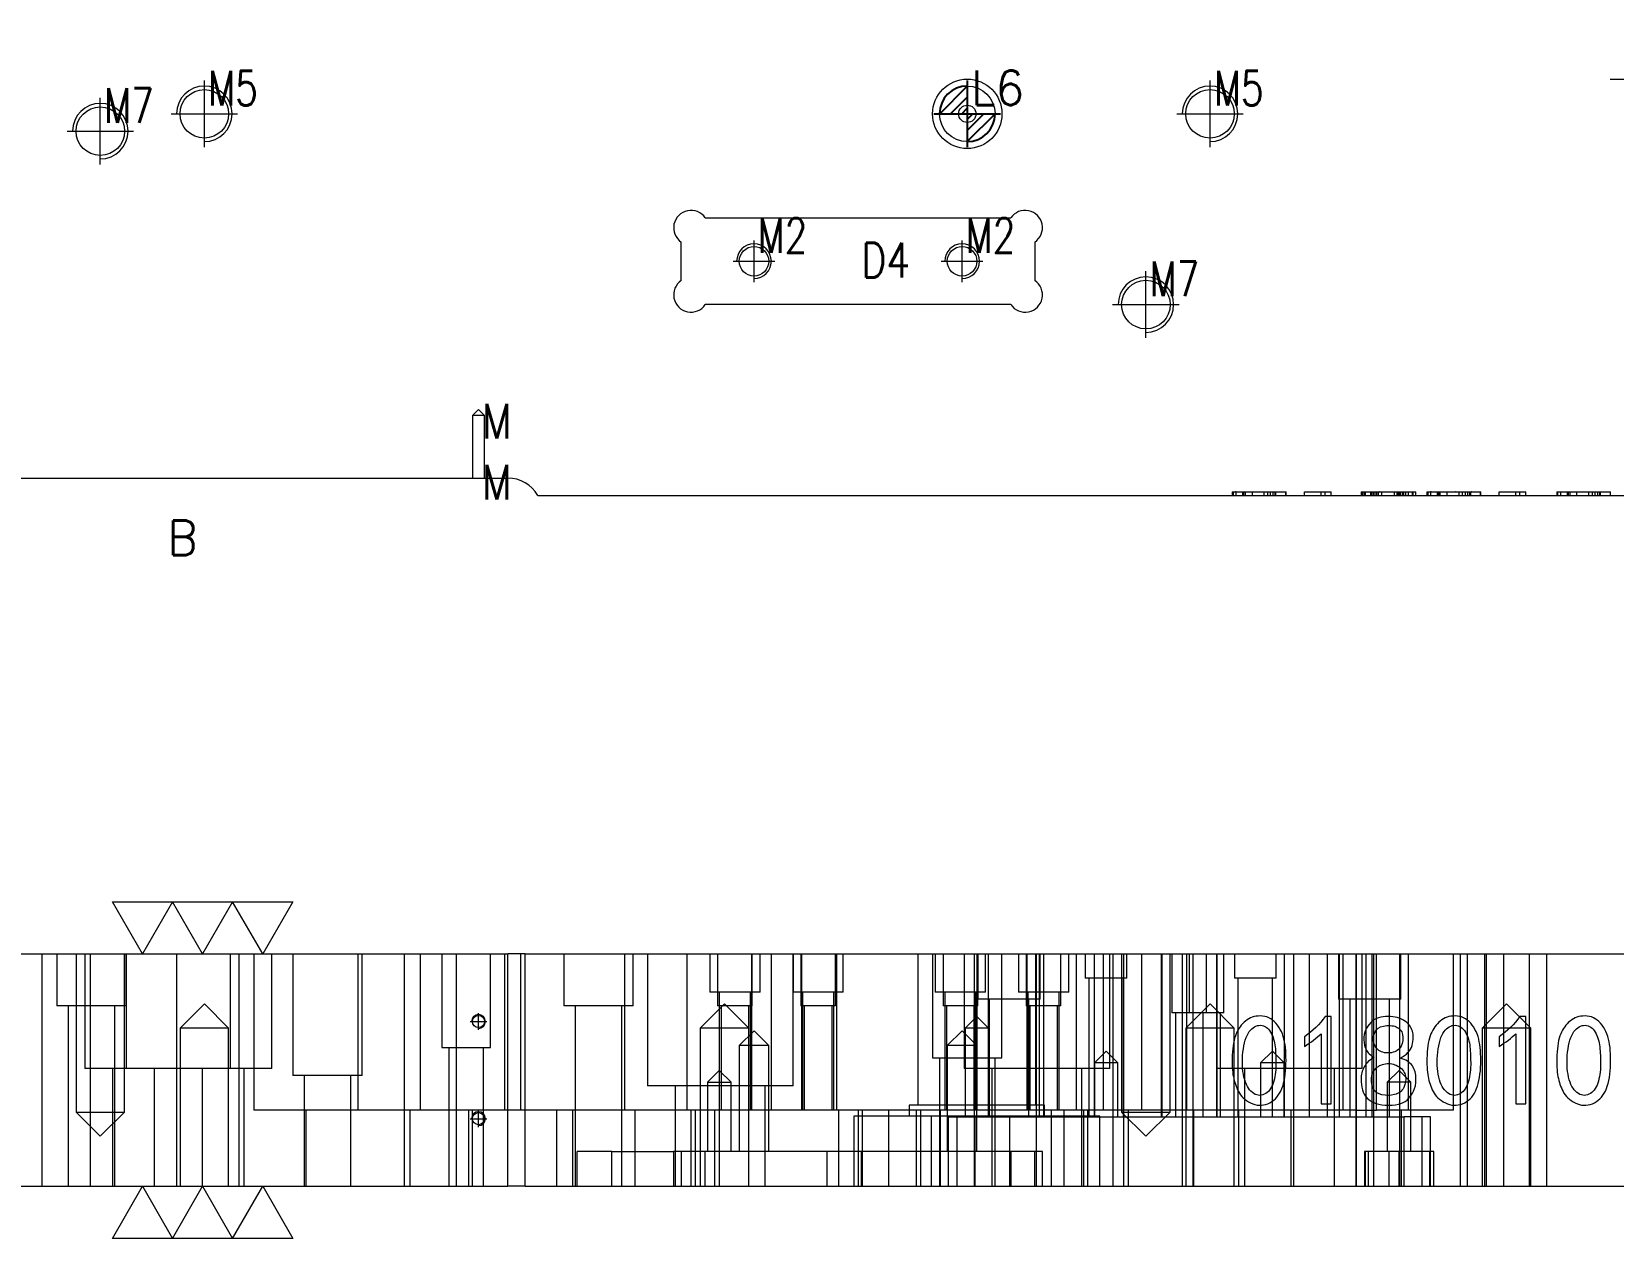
# Model space of a CAD drawing. Header units: millimetres. Extents: x 10529 to 13062, y 71179 to 72595.
# Drawn here: x 11251.4 to 11707.5, y 71191.8 to 71539.7 of the extents above; entities that cross this region are included whole.
import ezdxf

# ---------------------------------------------------------------- set-up
doc = ezdxf.new("R2010")
doc.units = ezdxf.units.MM
doc.linetypes.add('CENTER', pattern=[0])
doc.linetypes.add('DASHED', pattern=[0])
for name, color, linetype in [('dim', 4, 'Continuous'), ('UP', 7, 'Continuous'), ('UP_O', 40, 'Continuous')]:
    doc.layers.add(name, color=color, linetype=linetype)
doc.styles.add('_PUG_ERP', font='txt')
doc.styles.add('chinesef_fs', font='txt.shx', dxfattribs={"bigfont": 'gbcbig.shx'})
doc.dimstyles.new('_PUG_ERP', dxfattribs={"dimtxt": 8, "dimasz": 1.5, "dimexe": 0.5, "dimexo": 0.5, "dimgap": 0.5, "dimtad": 1, "dimtxsty": '_PUG_ERP', "dimblk": 'CLOSEDBLANK', "dimcen": 0, "dimclrd": 4, "dimclre": 4, "dimclrt": 3, "dimazin": 3, "dimtfac": 1, "dimtmove": 0, "dimatfit": 3, "dimldrblk": 'CLOSEDBLANK', "dimlwd": 9, "dimlwe": 9})

# ---------------------------------------------------------------- blocks, each defined once
blk = doc.blocks.new('*D735')
at = {"layer": 'Defpoints', "color": 0}
for p in [(12001.2, 72456), (12016.2, 72456), (10601.2, 71406)]:
    blk.add_point(p, dxfattribs=at)
at = {"layer": 'dim', "color": 4, "lineweight": 9}
for p, q in [((12001.7, 72456), (12010.2, 72456)), ((12010.2, 72456), (12013.2, 72456)), ((12013.2, 72456), (12043.75, 72456))]:
    blk.add_line(p, q, dxfattribs=at)
at = {"layer": 'dim', "color": 3, "lineweight": 13, "insert": (12030.22, 72460.5), "char_height": 8, "attachment_point": 5, "style": '_PUG_ERP'}
blk.add_mtext('1050', dxfattribs=at)
blk = doc.blocks.new('_ClosedBlank')
blk = doc.blocks.new('*D738')
at = {"layer": 'Defpoints', "color": 0}
for p in [(12001.2, 72471), (12001.2, 72456), (10601.2, 71406)]:
    blk.add_point(p, dxfattribs=at)
at = {"layer": 'dim', "color": 4, "lineweight": 9}
blk.add_line((12001.2, 72456.5), (12001.2, 72498.55), dxfattribs=at)
at = {"layer": 'dim', "color": 3, "lineweight": 13, "insert": (11996.7, 72485.02), "char_height": 8, "attachment_point": 5, "rotation": 90, "style": '_PUG_ERP'}
blk.add_mtext('1400', dxfattribs=at)
blk = doc.blocks.new('*D739')
at = {"layer": 'Defpoints', "color": 0}
for p in [(12001.2, 71273.8), (12041.43, 71273.8), (10601.2, 71206.8)]:
    blk.add_point(p, dxfattribs=at)
at = {"layer": 'dim', "color": 4, "lineweight": 9}
for p, q in [((12001.7, 71273.8), (12035.43, 71273.8)), ((12035.43, 71273.8), (12038.43, 71273.8)), ((12038.43, 71273.8), (12054.5, 71273.8))]:
    blk.add_line(p, q, dxfattribs=at)
at = {"layer": 'dim', "color": 3, "lineweight": 13, "insert": (12048.21, 71278.3), "char_height": 8, "attachment_point": 5, "style": '_PUG_ERP'}
blk.add_mtext('67', dxfattribs=at)
blk = doc.blocks.new('*D742')
at = {"layer": 'Defpoints', "color": 0}
for p in [(12001.2, 71278.8), (12001.2, 71273.8), (10601.2, 71206.8)]:
    blk.add_point(p, dxfattribs=at)
at = {"layer": 'dim', "color": 4, "lineweight": 9}
blk.add_line((12001.2, 71274.3), (12001.2, 71306.34), dxfattribs=at)
at = {"layer": 'dim', "color": 3, "lineweight": 13, "insert": (11996.7, 71292.82), "char_height": 8, "attachment_point": 5, "rotation": 90, "style": '_PUG_ERP'}
blk.add_mtext('1400', dxfattribs=at)
blk = doc.blocks.new('pg_hx_L0')
at = {"color": 230}
for p, q in [((0, 0.6), (0, -0.6)), ((-0.5, -0.003), (0, 0.497)), ((-0.3, 0), (0, 0.3)), ((-0.6, 0), (0.6, 0)), ((-0.1, 0), (0, 0.1)), ((0.5, 0.003), (0, -0.497)), ((0.1, 0), (0, -0.1)), ((0.3, 0), (0, -0.3))]:
    blk.add_line(p, q, dxfattribs=at)
for start, end in [(90, 180), (270, 0)]:
    blk.add_arc((0, 0), 0.5, start, end, dxfattribs=at)
blk = doc.blocks.new('pg_hx_LLL0')
blk.add_blockref('pg_hx_L0', (0, 0))
blk = doc.blocks.new('*D744')
at = {"layer": 'Defpoints', "color": 0}
for p in [(11825.7, 72495.1), (11821.2, 72396), (10601.2, 71406)]:
    blk.add_point(p, dxfattribs=at)
at = {"layer": 'dim', "color": 4, "lineweight": 9}
for p, q in [((11825.7, 72492.1), (11825.7, 72522.64)), ((11821.2, 72489.1), (11825.7, 72492.1)), ((11821.2, 72396.5), (11821.2, 72489.1))]:
    blk.add_line(p, q, dxfattribs=at)
at = {"layer": 'dim', "color": 3, "lineweight": 13, "insert": (11821.2, 72509.12), "char_height": 8, "attachment_point": 5, "rotation": 90, "style": '_PUG_ERP'}
blk.add_mtext('1220', dxfattribs=at)

msp = doc.modelspace()

# ---------------------------------------------------------------- linework, layer by layer
at = {"layer": 'dim', "lineweight": 13}
for points in [[(11326.679, 71288.797), (11318.019, 71273.797), (11309.359, 71288.797), (11300.698, 71273.797), (11292.038, 71288.797), (11283.378, 71273.797), (11274.718, 71288.797), (11326.679, 71288.797)], [(11274.718, 71191.797), (11283.378, 71206.797), (11292.038, 71191.797), (11300.698, 71206.797), (11309.359, 71191.797), (11318.019, 71206.797), (11326.679, 71191.797), (11274.718, 71191.797)]]:
    msp.add_lwpolyline(points, close=True, dxfattribs=at)
at = {"layer": 'UP', "color": 2, "linetype": 'DASHED', "lineweight": 13, "ltscale": 1.505038}
for p, q in [((11445.65, 71486), (11533.747, 71486)), ((11533.747, 71461), (11445.65, 71461)), ((11506.948, 71273.797), (11506.948, 71230.197)), ((11540.948, 71230.197), (11540.948, 71273.797)), ((11483.448, 71228.797), (11464.746, 71228.797)), ((11559.448, 71226.997), (11488.448, 71226.997)), ((11513.353, 71228.797), (11506.456, 71228.797)), ((11549.043, 71228.797), (11513.353, 71228.797)), ((11515.642, 71226.797), (11523.383, 71226.797)), ((11523.383, 71226.797), (11647.072, 71226.797)), ((11555.941, 71228.797), (11549.043, 71228.797)), ((11654.813, 71226.797), (11647.072, 71226.797)), ((11418.698, 71216.797), (11408.698, 71216.797)), ((11408.698, 71206.797), (11408.698, 71216.797)), ((11418.698, 71216.797), (11436.527, 71216.797)), ((11445.65, 71216.797), (11436.527, 71216.797)), ((11533.747, 71216.797), (11445.65, 71216.797)), ((11445.65, 71206.797), (11445.65, 71216.797)), ((11490.698, 71206.797), (11490.698, 71216.797)), ((11542.87, 71216.797), (11533.747, 71216.797)), ((11533.747, 71216.797), (11533.747, 71206.797)), ((11635.698, 71216.797), (11635.698, 71206.797)), ((11645.698, 71216.797), (11635.698, 71216.797)), ((11636.069, 71206.797), (11636.069, 71216.797)), ((11642.762, 71216.797), (11642.762, 71206.797)), ((11655.698, 71216.797), (11645.698, 71216.797)), ((11655.698, 71206.797), (11655.698, 71216.797))]:
    msp.add_line(p, q, dxfattribs=at)
at = {"layer": 'UP', "color": 31, "linetype": 'DASHED', "lineweight": 13, "ltscale": 1.505038}
for p, q in [((11438.698, 71467.952), (11438.698, 71479.048)), ((11540.698, 71479.048), (11540.698, 71467.952)), ((11597.586, 71407), (11597.586, 71406)), ((11597.917, 71406), (11597.917, 71407)), ((11600.528, 71407), (11600.528, 71406)), ((11601.426, 71406), (11601.426, 71407)), ((11603.401, 71406), (11603.401, 71407)), ((11606.835, 71406), (11606.835, 71407)), ((11607.856, 71406), (11607.856, 71407)), ((11608.665, 71406), (11608.665, 71407)), ((11609.392, 71406), (11609.392, 71407)), ((11609.981, 71406), (11609.981, 71407)), ((11610.201, 71406), (11610.201, 71407)), ((11613.052, 71406), (11613.052, 71407)), ((11613.111, 71406), (11613.111, 71407)), ((11618.392, 71406), (11618.392, 71407)), ((11623.218, 71406), (11623.218, 71407)), ((11624.384, 71406), (11624.384, 71407)), ((11626.138, 71406), (11626.138, 71407)), ((11634.769, 71407), (11634.769, 71406)), ((11635.139, 71406), (11635.139, 71407)), ((11635.569, 71407), (11635.569, 71406)), ((11635.646, 71406), (11635.646, 71407)), ((11636.016, 71406), (11636.016, 71407)), ((11637.552, 71406), (11637.552, 71407)), ((11637.764, 71407), (11637.764, 71406)), ((11638.279, 71407), (11638.279, 71406)), ((11638.354, 71406), (11638.354, 71407)), ((11638.573, 71406), (11638.573, 71407)), ((11639.087, 71406), (11639.087, 71407)), ((11639.156, 71406), (11639.156, 71407)), ((11639.307, 71406), (11639.307, 71407)), ((11639.814, 71406), (11639.814, 71407)), ((11640.767, 71406), (11640.767, 71407)), ((11644.421, 71406), (11644.421, 71407)), ((11645.154, 71406), (11645.154, 71407)), ((11645.517, 71406), (11645.517, 71407)), ((11645.737, 71406), (11645.737, 71407)), ((11646.032, 71406), (11646.032, 71407)), ((11646.251, 71406), (11646.251, 71407)), ((11646.838, 71406), (11646.838, 71407)), ((11647.053, 71406), (11647.053, 71407)), ((11647.617, 71406), (11647.617, 71407)), ((11648.444, 71406), (11648.444, 71407)), ((11649.541, 71406), (11649.541, 71407)), ((11649.816, 71406), (11649.816, 71407)), ((11650.563, 71406), (11650.563, 71407)), ((11653.749, 71407), (11653.749, 71406)), ((11654.079, 71406), (11654.079, 71407)), ((11656.691, 71407), (11656.691, 71406)), ((11657.589, 71406), (11657.589, 71407)), ((11659.563, 71406), (11659.563, 71407)), ((11662.998, 71406), (11662.998, 71407)), ((11664.019, 71406), (11664.019, 71407)), ((11664.828, 71406), (11664.828, 71407)), ((11665.554, 71406), (11665.554, 71407)), ((11666.144, 71406), (11666.144, 71407)), ((11666.363, 71406), (11666.363, 71407)), ((11669.215, 71406), (11669.215, 71407)), ((11669.273, 71406), (11669.273, 71407)), ((11674.555, 71406), (11674.555, 71407)), ((11679.381, 71406), (11679.381, 71407)), ((11680.546, 71406), (11680.546, 71407)), ((11682.301, 71406), (11682.301, 71407)), ((11691.19, 71407), (11691.19, 71406)), ((11691.521, 71406), (11691.521, 71407)), ((11694.133, 71407), (11694.133, 71406)), ((11695.031, 71406), (11695.031, 71407)), ((11697.005, 71406), (11697.005, 71407)), ((11700.439, 71406), (11700.439, 71407)), ((11701.461, 71406), (11701.461, 71407)), ((11702.27, 71406), (11702.27, 71407)), ((11702.996, 71406), (11702.996, 71407)), ((11703.586, 71406), (11703.586, 71407)), ((11703.805, 71406), (11703.805, 71407)), ((11706.657, 71406), (11706.657, 71407)), ((11706.715, 71406), (11706.715, 71407)), ((11254.35, 71273.797), (11254.35, 71206.797)), ((11258.656, 71273.797), (11258.656, 71258.797)), ((11266.698, 71273.797), (11266.698, 71240.797)), ((11268.35, 71206.797), (11268.35, 71273.797)), ((11278.656, 71258.797), (11278.656, 71273.797)), ((11278.698, 71273.797), (11278.698, 71240.797)), ((11293.198, 71273.797), (11293.198, 71206.797)), ((11308.698, 71240.797), (11308.698, 71273.797)), ((11311.198, 71206.797), (11311.198, 71273.797)), ((11315.448, 71273.797), (11315.448, 71228.797)), ((11320.698, 71240.797), (11320.698, 71273.797)), ((11326.698, 71273.797), (11326.698, 71238.797)), ((11345.448, 71273.797), (11345.448, 71228.797)), ((11346.698, 71238.797), (11346.698, 71273.797)), ((11358.868, 71273.797), (11358.868, 71206.797)), ((11363.395, 71273.797), (11363.395, 71228.797)), ((11369.698, 71273.797), (11369.698, 71246.797)), ((11373.868, 71206.797), (11373.868, 71273.797)), ((11383.698, 71246.797), (11383.698, 71273.797)), ((11387.746, 71273.797), (11387.746, 71228.797)), ((11392.448, 71228.797), (11392.448, 71273.797)), ((11404.846, 71273.797), (11404.846, 71258.797)), ((11422.448, 71228.797), (11422.448, 71273.797)), ((11424.846, 71258.797), (11424.846, 71273.797)), ((11428.948, 71273.797), (11428.948, 71235.797)), ((11440.395, 71228.797), (11440.395, 71273.797)), ((11446.948, 71273.797), (11446.948, 71262.797)), ((11449.198, 71273.797), (11449.198, 71258.797)), ((11459.198, 71258.797), (11459.198, 71273.797)), ((11461.448, 71262.797), (11461.448, 71273.797)), ((11464.746, 71228.797), (11464.746, 71273.797)), ((11470.948, 71273.797), (11470.948, 71262.797)), ((11470.948, 71235.797), (11470.948, 71273.797)), ((11473.198, 71273.797), (11473.198, 71258.797)), ((11483.198, 71258.797), (11483.198, 71273.797)), ((11483.448, 71273.797), (11483.448, 71228.797)), ((11485.448, 71262.797), (11485.448, 71273.797)), ((11511.198, 71273.797), (11511.198, 71243.797)), ((11511.948, 71273.797), (11511.948, 71262.797)), ((11514.198, 71273.797), (11514.198, 71258.797)), ((11520.275, 71273.797), (11520.275, 71240.797)), ((11523.152, 71273.797), (11523.152, 71206.797)), ((11523.198, 71273.797), (11523.198, 71206.797)), ((11524.198, 71258.797), (11524.198, 71273.797)), ((11524.228, 71273.797), (11524.228, 71260.797)), ((11526.448, 71262.797), (11526.448, 71273.797)), ((11527.231, 71273.797), (11527.231, 71226.797)), ((11531.198, 71243.797), (11531.198, 71273.797)), ((11535.948, 71273.797), (11535.948, 71262.797)), ((11538.198, 71273.797), (11538.198, 71258.797)), ((11541.152, 71206.797), (11541.152, 71273.797)), ((11541.198, 71206.797), (11541.198, 71273.797)), ((11541.896, 71273.797), (11541.896, 71226.797)), ((11541.913, 71273.797), (11541.913, 71226.797)), ((11542.228, 71260.797), (11542.228, 71273.797)), ((11543.231, 71226.797), (11543.231, 71273.797)), ((11548.198, 71258.797), (11548.198, 71273.797)), ((11550.448, 71262.797), (11550.448, 71273.797)), ((11552.598, 71273.797), (11552.598, 71228.797)), ((11555.228, 71273.797), (11555.228, 71266.797)), ((11557.896, 71226.797), (11557.896, 71273.797)), ((11557.913, 71226.797), (11557.913, 71273.797)), ((11560.448, 71228.797), (11560.448, 71273.797)), ((11562.275, 71240.797), (11562.275, 71273.797)), ((11563.199, 71273.797), (11563.199, 71206.797)), ((11567.228, 71266.797), (11567.228, 71273.797)), ((11571.448, 71273.797), (11571.448, 71228.797)), ((11577.15, 71273.797), (11577.15, 71226.797)), ((11577.297, 71273.797), (11577.297, 71226.797)), ((11580.198, 71273.797), (11580.198, 71256.797)), ((11584.448, 71273.797), (11584.448, 71228.797)), ((11585.198, 71273.797), (11585.198, 71256.797)), ((11586.199, 71273.797), (11586.199, 71206.797)), ((11590.198, 71256.797), (11590.198, 71273.797)), ((11593.098, 71273.797), (11593.098, 71240.797)), ((11593.15, 71226.797), (11593.15, 71273.797)), ((11593.297, 71226.797), (11593.297, 71273.797)), ((11595.198, 71256.797), (11595.198, 71273.797)), ((11598.228, 71273.797), (11598.228, 71266.797)), ((11610.228, 71266.797), (11610.228, 71273.797)), ((11612.546, 71273.797), (11612.546, 71226.797)), ((11612.57, 71273.797), (11612.57, 71226.797)), ((11615.298, 71273.797), (11615.298, 71206.797)), ((11624.96, 71273.797), (11624.96, 71226.797)), ((11628.228, 71273.797), (11628.228, 71260.797)), ((11628.546, 71226.797), (11628.546, 71273.797)), ((11628.57, 71226.797), (11628.57, 71273.797)), ((11629.598, 71228.797), (11629.598, 71273.797)), ((11633.298, 71206.797), (11633.298, 71273.797)), ((11633.358, 71273.797), (11633.358, 71206.797)), ((11635.098, 71240.797), (11635.098, 71273.797)), ((11637.96, 71226.797), (11637.96, 71273.797)), ((11639.227, 71228.797), (11639.227, 71273.797)), ((11645.859, 71273.797), (11645.859, 71206.797)), ((11645.862, 71273.797), (11645.862, 71206.797)), ((11646.228, 71260.797), (11646.228, 71273.797)), ((11648.448, 71228.797), (11648.448, 71273.797)), ((11661.448, 71228.797), (11661.448, 71273.797)), ((11663.294, 71273.797), (11663.294, 71206.797)), ((11663.298, 71273.797), (11663.298, 71206.797)), ((11665.298, 71273.797), (11665.298, 71206.797)), ((11670.298, 71273.797), (11670.298, 71206.797)), ((11675.798, 71273.797), (11675.798, 71206.797)), ((11683.298, 71206.797), (11683.298, 71273.797)), ((11688.298, 71206.797), (11688.298, 71273.797)), ((11567.228, 71266.797), (11555.228, 71266.797)), ((11610.228, 71266.797), (11598.228, 71266.797)), ((11461.448, 71262.797), (11446.948, 71262.797)), ((11449.695, 71262.797), (11449.695, 71228.797)), ((11458.702, 71228.797), (11458.702, 71262.797)), ((11485.448, 71262.797), (11470.948, 71262.797)), ((11473.695, 71262.797), (11473.695, 71228.797)), ((11482.702, 71228.797), (11482.702, 71262.797)), ((11526.448, 71262.797), (11511.948, 71262.797)), ((11514.695, 71262.797), (11514.695, 71228.797)), ((11523.702, 71228.797), (11523.702, 71262.797)), ((11550.448, 71262.797), (11535.948, 71262.797)), ((11538.695, 71262.797), (11538.695, 71228.797)), ((11547.702, 71228.797), (11547.702, 71262.797)), ((11278.656, 71258.797), (11258.656, 71258.797)), ((11261.903, 71258.797), (11261.903, 71206.797)), ((11275.41, 71206.797), (11275.41, 71258.797)), ((11424.846, 71258.797), (11404.846, 71258.797)), ((11408.092, 71258.797), (11408.092, 71206.797)), ((11421.599, 71206.797), (11421.599, 71258.797)), ((11459.198, 71258.797), (11449.198, 71258.797)), ((11483.198, 71258.797), (11473.198, 71258.797)), ((11524.198, 71258.797), (11514.198, 71258.797)), ((11542.228, 71260.797), (11524.228, 71260.797)), ((11527.474, 71260.797), (11527.474, 71226.797)), ((11548.198, 71258.797), (11538.198, 71258.797)), ((11538.981, 71226.797), (11538.981, 71260.797)), ((11590.198, 71256.797), (11580.198, 71256.797)), ((11595.198, 71256.797), (11590.198, 71256.797)), ((11646.228, 71260.797), (11628.228, 71260.797)), ((11631.474, 71260.797), (11631.474, 71226.797)), ((11642.981, 71226.797), (11642.981, 71260.797)), ((11369.698, 71246.797), (11383.698, 71246.797)), ((11511.198, 71243.797), (11531.198, 71243.797)), ((11278.697, 71240.797), (11266.698, 71240.797)), ((11274.698, 71240.797), (11274.698, 71206.797)), ((11320.698, 71240.797), (11278.698, 71240.797)), ((11286.698, 71240.797), (11286.698, 71206.797)), ((11300.698, 71206.797), (11300.698, 71240.797)), ((11312.698, 71206.797), (11312.698, 71240.797)), ((11346.698, 71238.797), (11326.698, 71238.797)), ((11329.945, 71238.797), (11329.945, 71206.797)), ((11343.452, 71206.797), (11343.452, 71238.797)), ((11562.275, 71240.797), (11520.275, 71240.797)), ((11528.275, 71240.797), (11528.275, 71206.797)), ((11554.275, 71206.797), (11554.275, 71240.797)), ((11635.098, 71240.797), (11593.098, 71240.797)), ((11601.098, 71240.797), (11601.098, 71206.797)), ((11627.098, 71206.797), (11627.098, 71240.797)), ((11470.948, 71235.797), (11428.948, 71235.797)), ((11436.948, 71235.797), (11436.948, 71206.797)), ((11462.948, 71206.797), (11462.948, 71235.797)), ((11504.448, 71230.197), (11504.448, 71226.997)), ((11543.448, 71230.197), (11504.448, 71230.197)), ((11543.448, 71226.997), (11543.448, 71230.197)), ((11345.447, 71228.797), (11315.448, 71228.797)), ((11330.448, 71228.797), (11330.448, 71206.797)), ((11422.448, 71228.797), (11345.448, 71228.797)), ((11360.448, 71228.797), (11360.448, 71206.797)), ((11377.448, 71206.797), (11377.448, 71228.797)), ((11378.395, 71228.797), (11378.395, 71206.797)), ((11402.746, 71228.797), (11402.746, 71206.797)), ((11407.448, 71206.797), (11407.448, 71228.797)), ((11464.746, 71228.797), (11422.446, 71228.797)), ((11425.395, 71206.797), (11425.395, 71228.797)), ((11441.456, 71228.797), (11441.456, 71206.797)), ((11442.698, 71228.797), (11442.698, 71206.797)), ((11448.353, 71228.797), (11448.353, 71206.797)), ((11449.746, 71206.797), (11449.746, 71228.797)), ((11506.453, 71228.797), (11483.448, 71228.797)), ((11484.043, 71228.797), (11484.043, 71206.797)), ((11488.448, 71226.997), (11488.448, 71206.797)), ((11489.698, 71228.797), (11489.698, 71206.797)), ((11490.941, 71206.797), (11490.941, 71228.797)), ((11498.448, 71228.797), (11498.448, 71206.797)), ((11506.456, 71228.797), (11506.456, 71206.797)), ((11507.698, 71228.797), (11507.698, 71206.797)), ((11510.791, 71226.997), (11510.791, 71206.797)), ((11513.353, 71228.797), (11513.353, 71226.997)), ((11513.353, 71226.996), (11513.353, 71206.797)), ((11515.642, 71226.797), (11515.642, 71206.797)), ((11518.228, 71226.797), (11518.228, 71206.797)), ((11523.383, 71226.797), (11523.383, 71206.797)), ((11533.467, 71206.797), (11533.467, 71226.997)), ((11545.448, 71206.797), (11545.448, 71228.797)), ((11549.043, 71228.797), (11549.043, 71206.797)), ((11554.698, 71228.797), (11554.698, 71206.797)), ((11560.448, 71228.797), (11555.939, 71228.797)), ((11555.941, 71206.797), (11555.941, 71228.797)), ((11559.448, 71206.797), (11559.448, 71226.997)), ((11571.448, 71228.797), (11560.447, 71228.797)), ((11567.598, 71228.797), (11567.598, 71206.797)), ((11633.358, 71228.797), (11571.448, 71228.797)), ((11586.448, 71228.797), (11586.448, 71206.797)), ((11599.448, 71228.797), (11599.448, 71206.797)), ((11614.598, 71206.797), (11614.598, 71228.797)), ((11633.358, 71228.797), (11638.358, 71228.797)), ((11633.448, 71206.797), (11633.448, 71228.797)), ((11638.358, 71228.797), (11639.227, 71228.797)), ((11648.448, 71228.797), (11639.227, 71228.797)), ((11646.448, 71206.797), (11646.448, 71228.797)), ((11647.072, 71226.797), (11647.072, 71216.797)), ((11661.448, 71228.797), (11648.448, 71228.797)), ((11652.228, 71226.797), (11652.228, 71206.797)), ((11654.813, 71206.797), (11654.813, 71226.797)), ((11436.527, 71216.797), (11436.527, 71206.797)), ((11438.698, 71216.797), (11438.698, 71206.797)), ((11540.698, 71206.797), (11540.698, 71216.797)), ((11542.87, 71206.797), (11542.87, 71216.797)), ((11636.935, 71206.797), (11636.935, 71216.797)), ((11647.072, 71216.797), (11647.072, 71206.797)), ((11654.516, 71216.797), (11654.516, 71206.797))]:
    msp.add_line(p, q, dxfattribs=at)
at = {"layer": 'UP', "color": 5, "linetype": 'DASHED', "lineweight": 13, "ltscale": 1.505038}
for p, q in [((11380.243, 71430.753), (11378.49, 71429)), ((11381.996, 71429), (11380.243, 71430.753)), ((11378.49, 71429), (11378.49, 71411)), ((11380.243, 71429), (11378.49, 71429)), ((11381.996, 71429), (11380.243, 71429)), ((11381.996, 71411), (11381.996, 71429)), ((11264.195, 71273.797), (11264.195, 71228.217)), ((11278.201, 71228.217), (11278.201, 71273.797)), ((11458.946, 71273.797), (11458.946, 71228.797)), ((11473.451, 71228.797), (11473.451, 71273.797)), ((11523.946, 71273.797), (11523.946, 71228.797)), ((11538.451, 71228.797), (11538.451, 71273.797)), ((11565.695, 71273.797), (11565.695, 71228.217)), ((11579.701, 71228.217), (11579.701, 71273.797)), ((11619.745, 71273.797), (11619.745, 71226.797)), ((11636.25, 71226.797), (11636.25, 71273.797)), ((11301.198, 71259.38), (11294.195, 71252.377)), ((11308.201, 71252.377), (11301.198, 71259.38)), ((11451.198, 71259.38), (11444.195, 71252.377)), ((11458.201, 71252.377), (11451.198, 71259.38)), ((11591.198, 71259.38), (11584.195, 71252.377)), ((11598.201, 71252.377), (11591.198, 71259.38)), ((11676.698, 71259.38), (11669.695, 71252.377)), ((11683.701, 71252.377), (11676.698, 71259.38)), ((11294.195, 71252.377), (11294.195, 71206.797)), ((11308.201, 71252.377), (11294.195, 71252.377)), ((11308.201, 71206.797), (11308.201, 71252.377)), ((11444.195, 71252.377), (11444.195, 71206.797)), ((11458.201, 71252.377), (11444.195, 71252.377)), ((11458.201, 71206.797), (11458.201, 71252.377)), ((11523.948, 71255.78), (11520.545, 71252.377)), ((11520.545, 71252.377), (11520.545, 71226.997)), ((11527.351, 71252.377), (11520.545, 71252.377)), ((11527.351, 71252.377), (11523.948, 71255.78)), ((11527.351, 71226.997), (11527.351, 71252.377)), ((11584.195, 71252.377), (11584.195, 71206.797)), ((11598.201, 71252.377), (11584.195, 71252.377)), ((11598.201, 71206.797), (11598.201, 71252.377)), ((11669.695, 71252.377), (11669.695, 71206.797)), ((11683.701, 71252.377), (11669.695, 71252.377)), ((11683.701, 71206.797), (11683.701, 71252.377)), ((11459.698, 71251.63), (11455.445, 71247.377)), ((11463.951, 71247.377), (11459.698, 71251.63)), ((11519.698, 71251.63), (11515.445, 71247.377)), ((11523.951, 71247.377), (11519.698, 71251.63)), ((11455.445, 71247.377), (11455.445, 71216.797)), ((11463.951, 71247.377), (11455.445, 71247.377)), ((11463.951, 71216.797), (11463.951, 71247.377)), ((11515.445, 71247.377), (11515.445, 71216.797)), ((11523.951, 71247.377), (11515.445, 71247.377)), ((11523.951, 71216.797), (11523.951, 71247.377)), ((11561.254, 71245.78), (11557.851, 71242.377)), ((11564.657, 71242.377), (11561.254, 71245.78)), ((11609.198, 71245.78), (11605.795, 71242.377)), ((11612.601, 71242.377), (11609.198, 71245.78)), ((11449.698, 71240.2), (11446.295, 71236.797)), ((11453.101, 71236.797), (11449.698, 71240.2)), ((11557.851, 71242.377), (11557.851, 71226.797)), ((11564.657, 71242.377), (11557.851, 71242.377)), ((11564.657, 71226.797), (11564.657, 71242.377)), ((11605.795, 71242.377), (11605.795, 71226.797)), ((11612.601, 71242.377), (11605.795, 71242.377)), ((11612.601, 71226.797), (11612.601, 71242.377)), ((11645.698, 71240.2), (11642.295, 71236.797)), ((11649.101, 71236.797), (11645.698, 71240.2)), ((11446.295, 71236.797), (11446.295, 71216.797)), ((11446.295, 71236.797), (11453.101, 71236.797)), ((11453.101, 71216.797), (11453.101, 71236.797)), ((11642.295, 71236.797), (11642.295, 71216.797)), ((11649.101, 71236.797), (11642.295, 71236.797)), ((11649.101, 71216.797), (11649.101, 71236.797)), ((11264.195, 71228.217), (11271.198, 71221.214)), ((11264.195, 71228.217), (11278.201, 71228.217)), ((11271.198, 71221.214), (11278.201, 71228.217)), ((11565.695, 71228.217), (11572.698, 71221.214)), ((11565.695, 71228.217), (11579.701, 71228.217)), ((11572.698, 71221.214), (11579.701, 71228.217))]:
    msp.add_line(p, q, dxfattribs=at)
at = {"layer": 'UP', "color": 31, "linetype": 'Continuous', "lineweight": 18}
for p, q in [((11213.698, 71411), (11388.698, 71411)), ((11393.698, 71206.797), (11393.698, 71273.797))]:
    msp.add_line(p, q, dxfattribs=at)
at = {"layer": 'UP', "color": 135, "linetype": 'Continuous', "lineweight": 18}
for p, q in [((11397.359, 71406), (12001.198, 71406)), ((11213.698, 71273.797), (11388.698, 71273.797)), ((11393.698, 71273.797), (11388.698, 71273.797)), ((11393.698, 71273.797), (12001.198, 71273.797)), ((11213.698, 71206.797), (11388.698, 71206.797)), ((11393.698, 71206.797), (11388.698, 71206.797)), ((11393.698, 71206.797), (12001.198, 71206.797))]:
    msp.add_line(p, q, dxfattribs=at)
at = {"layer": 'UP', "color": 155, "linetype": 'DASHED', "lineweight": 13, "ltscale": 1.505038}
for p, q in [((11598.719, 71406), (11598.719, 71407)), ((11600.988, 71406), (11600.988, 71407)), ((11654.881, 71406), (11654.881, 71407)), ((11657.15, 71406), (11657.15, 71407)), ((11692.323, 71406), (11692.323, 71407)), ((11694.592, 71406), (11694.592, 71407)), ((11566.199, 71273.797), (11566.199, 71206.797)), ((11583.199, 71273.797), (11583.199, 71206.797)), ((11638.358, 71273.797), (11638.358, 71206.797)), ((11670.798, 71273.797), (11670.798, 71206.797)), ((11418.698, 71206.797), (11418.698, 71216.797)), ((11480.698, 71216.797), (11480.698, 71206.797)), ((11645.698, 71206.797), (11645.698, 71216.797))]:
    msp.add_line(p, q, dxfattribs=at)
at = {"layer": 'UP', "color": 155, "linetype": 'Continuous', "lineweight": 18}
msp.add_line((11388.698, 71206.797), (11388.698, 71273.797), dxfattribs=at)
at = {"layer": 'UP', "color": 42, "linetype": 'Continuous', "lineweight": 18}
for centre, radius in [((11521.198, 71516), 10), ((11271.198, 71511), 7.003), ((11521.198, 71516), 2.5), ((11572.698, 71461), 7.003), ((11380.243, 71254.298), 1.753), ((11380.243, 71226.295), 1.753)]:
    msp.add_circle(centre, radius, dxfattribs=at)
at = {"layer": 'UP', "color": 30, "linetype": 'DASHED', "lineweight": 13, "ltscale": 1.505038}
for centre, radius in [((11301.198, 71516), 7.003), ((11591.198, 71516), 7.003), ((11459.698, 71473.5), 4.253), ((11519.698, 71473.5), 4.253)]:
    msp.add_circle(centre, radius, dxfattribs=at)
for centre, radius in [((11301.198, 71516), 8), ((11591.198, 71516), 8), ((11459.698, 71473.5), 5), ((11519.698, 71473.5), 5)]:
    msp.add_arc(centre, radius, 270, 180, dxfattribs=at)
at = {"layer": 'UP', "color": 42, "linetype": 'Continuous', "lineweight": 13}
for centre, radius in [((11271.198, 71511), 8), ((11572.698, 71461), 8), ((11380.243, 71254.298), 2), ((11380.243, 71226.295), 2)]:
    msp.add_arc(centre, radius, 270, 180, dxfattribs=at)
at = {"layer": 'UP', "color": 31, "linetype": 'DASHED', "lineweight": 13, "ltscale": 1.505038}
for centre, start, end in [((11441.527, 71483.172), 34.4499, 235.5501), ((11537.87, 71483.172), 304.4499, 145.5501), ((11441.527, 71463.828), 124.4499, 325.5501), ((11537.87, 71463.828), 214.4499, 55.5501)]:
    msp.add_arc(centre, 5, start, end, dxfattribs=at)
at = {"layer": 'UP', "color": 31, "linetype": 'Continuous', "lineweight": 18}
msp.add_arc((11388.698, 71401), 10, 30, 90, dxfattribs=at)
at = {"layer": 'UP', "color": 31, "linetype": 'DASHED', "lineweight": 13, "ltscale": 1.505038}
for points, knots in [([(11597.586, 71407), (11597.586, 71407), (11597.598, 71407), (11597.718, 71407), (11598.088, 71407), (11598.719, 71407)], [0, 0, 0, 0, 0.1994377, 0.1994377, 1, 1, 1, 1]), ([(11601.426, 71407), (11602.592, 71407), (11604.031, 71407), (11607.445, 71407), (11608.933, 71407), (11610.201, 71407)], [0, 0, 0, 0, 0.5, 0.5, 1, 1, 1, 1]), ([(11610.201, 71407), (11611.462, 71407), (11612.29, 71407), (11612.968, 71407), (11613.11, 71407), (11613.111, 71407)], [0, 0, 0, 0, 0.5786728, 0.5786728, 1, 1, 1, 1]), ([(11634.769, 71407), (11634.769, 71407), (11634.769, 71407), (11634.769, 71407), (11635.037, 71407), (11635.568, 71407)], [0, 0, 0, 0, 0.0010759, 0.0010759, 1, 1, 1, 1]), ([(11639.814, 71407), (11640.644, 71407), (11641.548, 71407), (11643.495, 71407), (11644.373, 71407), (11645.154, 71407)], [0, 0, 0, 0, 0.5, 0.5, 1, 1, 1, 1]), ([(11645.154, 71407), (11645.936, 71407), (11646.765, 71407), (11648.52, 71407), (11649.151, 71407), (11649.541, 71407)], [0, 0, 0, 0, 0.5, 0.5, 1, 1, 1, 1]), ([(11649.816, 71407), (11650.312, 71407), (11650.563, 71407), (11650.563, 71407), (11650.563, 71407), (11650.563, 71407)], [0, 0, 0, 0, 0.9990531, 0.9990531, 1, 1, 1, 1]), ([(11653.749, 71407), (11653.749, 71407), (11653.761, 71407), (11653.88, 71407), (11654.251, 71407), (11654.881, 71407)], [0, 0, 0, 0, 0.1994377, 0.1994377, 1, 1, 1, 1]), ([(11657.589, 71407), (11658.754, 71407), (11660.194, 71407), (11663.608, 71407), (11665.095, 71407), (11666.363, 71407)], [0, 0, 0, 0, 0.5, 0.5, 1, 1, 1, 1]), ([(11666.363, 71407), (11667.625, 71407), (11668.453, 71407), (11669.13, 71407), (11669.273, 71407), (11669.273, 71407)], [0, 0, 0, 0, 0.5786728, 0.5786728, 1, 1, 1, 1]), ([(11691.19, 71407), (11691.19, 71407), (11691.202, 71407), (11691.322, 71407), (11691.692, 71407), (11692.323, 71407)], [0, 0, 0, 0, 0.1994377, 0.1994377, 1, 1, 1, 1]), ([(11695.031, 71407), (11696.196, 71407), (11697.636, 71407), (11701.049, 71407), (11702.537, 71407), (11703.805, 71407)], [0, 0, 0, 0, 0.5, 0.5, 1, 1, 1, 1]), ([(11696.136, 71407), (11696.133, 71407), (11696.13, 71407), (11696.109, 71407), (11696.091, 71407), (11696.073, 71407)], [0, 0, 0, 0, 0.1378415, 0.1378415, 1, 1, 1, 1]), ([(11703.805, 71407), (11705.066, 71407), (11705.895, 71407), (11706.572, 71407), (11706.715, 71407), (11706.715, 71407)], [0, 0, 0, 0, 0.5786728, 0.5786728, 1, 1, 1, 1])]:
    msp.add_open_spline(points, degree=3, knots=knots, dxfattribs=at)
for points in [[(11597.974, 71407), (11597.961, 71407), (11597.948, 71407), (11597.935, 71407)], [(11598.604, 71407), (11598.588, 71407), (11598.573, 71407), (11598.557, 71407)], [(11598.718, 71407), (11598.703, 71407), (11598.687, 71407), (11598.672, 71407)], [(11598.719, 71407), (11599.349, 71407), (11600.254, 71407), (11601.426, 71407)], [(11605.604, 71407), (11605.622, 71407), (11605.641, 71407), (11605.659, 71407)], [(11618.392, 71407), (11620.826, 71407), (11622.828, 71407), (11624.384, 71407)], [(11624.384, 71407), (11624.969, 71407), (11625.554, 71407), (11626.138, 71407)], [(11635.569, 71407), (11635.568, 71407), (11635.716, 71407), (11636.016, 71407)], [(11635.949, 71407), (11635.935, 71407), (11635.922, 71407), (11635.908, 71407)], [(11636.016, 71407), (11636.352, 71407), (11636.866, 71407), (11637.552, 71407)], [(11637.552, 71407), (11638.231, 71407), (11638.985, 71407), (11639.814, 71407)], [(11640.096, 71407), (11640.048, 71407), (11640.001, 71407), (11639.955, 71407)], [(11649.541, 71407), (11649.725, 71407), (11649.816, 71407), (11649.816, 71407)], [(11654.858, 71407), (11654.842, 71407), (11654.827, 71407), (11654.812, 71407)], [(11654.944, 71407), (11654.923, 71407), (11654.902, 71407), (11654.881, 71407)], [(11654.881, 71407), (11655.512, 71407), (11656.417, 71407), (11657.589, 71407)], [(11661.767, 71407), (11661.796, 71407), (11661.826, 71407), (11661.856, 71407)], [(11662.087, 71407), (11662.044, 71407), (11662.001, 71407), (11661.958, 71407)], [(11666.617, 71407), (11666.584, 71407), (11666.551, 71407), (11666.518, 71407)], [(11674.555, 71407), (11676.988, 71407), (11678.99, 71407), (11680.546, 71407)], [(11680.546, 71407), (11681.131, 71407), (11681.716, 71407), (11682.301, 71407)], [(11692.161, 71407), (11692.146, 71407), (11692.13, 71407), (11692.115, 71407)], [(11692.323, 71407), (11692.954, 71407), (11693.859, 71407), (11695.031, 71407)], [(11700.439, 71407), (11700.472, 71407), (11700.505, 71407), (11700.537, 71407)]]:
    msp.add_open_spline(points, degree=3, dxfattribs=at)
at = {"layer": 'UP', "color": 31, "linetype": 'Continuous', "lineweight": 18}
for points in [[(11601.426, 71254.458), (11600.254, 71253.485), (11599.349, 71252.237), (11598.719, 71250.729)], [(11624.384, 71255.774), (11622.828, 71253.533), (11620.826, 71251.579), (11618.392, 71249.927)], [(11626.138, 71255.774), (11625.554, 71255.774), (11624.969, 71255.774), (11624.384, 71255.774)], [(11626.138, 71230.624), (11626.138, 71239.007), (11626.138, 71247.391), (11626.138, 71255.774)], [(11637.552, 71254.02), (11636.866, 71253.334), (11636.352, 71252.607), (11636.016, 71251.826)], [(11639.814, 71255.411), (11638.985, 71255.164), (11638.231, 71254.705), (11637.552, 71254.02)], [(11657.589, 71254.458), (11656.417, 71253.485), (11655.512, 71252.237), (11654.881, 71250.729)], [(11680.546, 71255.774), (11678.99, 71253.533), (11676.988, 71251.579), (11674.555, 71249.927)], [(11682.301, 71255.774), (11681.716, 71255.774), (11681.131, 71255.774), (11680.546, 71255.774)], [(11682.301, 71230.624), (11682.301, 71239.007), (11682.301, 71247.391), (11682.301, 71255.774)], [(11695.031, 71254.458), (11693.859, 71253.485), (11692.954, 71252.237), (11692.323, 71250.729)], [(11608.665, 71251.243), (11609.392, 71249.975), (11609.831, 71248.563), (11609.981, 71247)], [(11618.392, 71247.144), (11620.339, 71248.316), (11621.95, 71249.536), (11623.218, 71250.805)], [(11618.392, 71249.927), (11618.392, 71248.999), (11618.392, 71248.072), (11618.392, 71247.144)], [(11623.218, 71250.805), (11623.218, 71244.078), (11623.218, 71237.351), (11623.218, 71230.624)], [(11664.828, 71251.243), (11665.554, 71249.975), (11665.993, 71248.563), (11666.144, 71247)], [(11674.555, 71247.144), (11676.502, 71248.316), (11678.113, 71249.536), (11679.381, 71250.805)], [(11674.555, 71249.927), (11674.555, 71248.999), (11674.555, 71248.072), (11674.555, 71247.144)], [(11679.381, 71250.805), (11679.381, 71244.078), (11679.381, 71237.351), (11679.381, 71230.624)], [(11702.27, 71251.243), (11702.996, 71249.975), (11703.435, 71248.563), (11703.586, 71247)], [(11638.573, 71243.929), (11637.209, 71243.25), (11636.236, 71242.346), (11635.646, 71241.221)], [(11649.541, 71241.516), (11648.856, 71242.538), (11647.69, 71243.298), (11646.032, 71243.785)], [(11603.401, 71233.839), (11602.276, 71234.716), (11601.474, 71236.204), (11600.988, 71238.301)], [(11606.835, 71233.331), (11605.663, 71232.79), (11604.518, 71232.961), (11603.401, 71233.839)], [(11609.392, 71236.546), (11608.857, 71234.935), (11608.007, 71233.866), (11606.835, 71233.331)], [(11640.767, 71233.181), (11639.595, 71233.427), (11638.793, 71233.989), (11638.354, 71234.867)], [(11647.053, 71235.306), (11646.566, 71234.229), (11645.689, 71233.544), (11644.421, 71233.256)], [(11659.563, 71233.839), (11658.439, 71234.716), (11657.637, 71236.204), (11657.15, 71238.301)], [(11662.998, 71233.331), (11661.825, 71232.79), (11660.681, 71232.961), (11659.563, 71233.839)], [(11665.554, 71236.546), (11665.02, 71234.935), (11664.17, 71233.866), (11662.998, 71233.331)], [(11697.005, 71233.839), (11695.881, 71234.716), (11695.079, 71236.204), (11694.592, 71238.301)], [(11700.439, 71233.331), (11699.267, 71232.79), (11698.122, 71232.961), (11697.005, 71233.839)], [(11702.996, 71236.546), (11702.461, 71234.935), (11701.611, 71233.866), (11700.439, 71233.331)], [(11623.218, 71230.624), (11624.192, 71230.624), (11625.165, 71230.624), (11626.138, 71230.624)], [(11644.421, 71233.256), (11643.152, 71232.961), (11641.939, 71232.941), (11640.767, 71233.181)], [(11646.251, 71230.699), (11647.176, 71231.035), (11647.91, 71231.501), (11648.444, 71232.084)], [(11679.381, 71230.624), (11680.354, 71230.624), (11681.328, 71230.624), (11682.301, 71230.624)]]:
    msp.add_open_spline(points, degree=3, dxfattribs=at)
for points, knots in [([(11600.988, 71238.301), (11600.501, 71240.399), (11600.398, 71242.784), (11600.988, 71248.145), (11601.598, 71250.119), (11603.449, 71252.655), (11604.518, 71253.266), (11606.958, 71253.17), (11607.932, 71252.511), (11608.665, 71251.243)], [0, 0, 0, 0, 0.25, 0.25, 0.5, 0.5, 0.75, 0.75, 1, 1, 1, 1]), ([(11610.201, 71253.8), (11608.933, 71255.212), (11607.445, 71255.918), (11604.031, 71255.918), (11602.592, 71255.432), (11601.426, 71254.458)], [0, 0, 0, 0, 0.5, 0.5, 1, 1, 1, 1]), ([(11613.052, 71241.077), (11613.196, 71243.854), (11613.073, 71246.321), (11612.29, 71250.606), (11611.462, 71252.388), (11610.201, 71253.8)], [0, 0, 0, 0, 0.4992258, 0.4992258, 1, 1, 1, 1]), ([(11639.156, 71251.901), (11639.746, 71252.628), (11640.74, 71253.046), (11643.571, 71253.238), (11644.688, 71252.998), (11645.517, 71252.409)], [0, 0, 0, 0, 0.5012051, 0.5012051, 1, 1, 1, 1]), ([(11645.517, 71252.409), (11646.347, 71251.826), (11646.786, 71250.921), (11646.882, 71248.488), (11646.546, 71247.439), (11645.079, 71245.684), (11643.982, 71245.245), (11641.062, 71245.245), (11639.985, 71245.684), (11639.307, 71246.561)], [0, 0, 0, 0, 0.2489468, 0.2489468, 0.4992979, 0.4992979, 0.7496489, 0.7496489, 1, 1, 1, 1]), ([(11645.154, 71255.48), (11644.373, 71255.678), (11643.495, 71255.774), (11641.548, 71255.774), (11640.644, 71255.651), (11639.814, 71255.411)], [0, 0, 0, 0, 0.5, 0.5, 1, 1, 1, 1]), ([(11649.541, 71251.531), (11649.151, 71252.703), (11648.52, 71253.608), (11646.765, 71254.87), (11645.936, 71255.288), (11645.154, 71255.48)], [0, 0, 0, 0, 0.5, 0.5, 1, 1, 1, 1]), ([(11657.15, 71238.301), (11656.664, 71240.399), (11656.561, 71242.784), (11657.15, 71248.145), (11657.76, 71250.119), (11659.611, 71252.655), (11660.681, 71253.266), (11663.121, 71253.17), (11664.094, 71252.511), (11664.828, 71251.243)], [0, 0, 0, 0, 0.25, 0.25, 0.5, 0.5, 0.75, 0.75, 1, 1, 1, 1]), ([(11666.363, 71253.8), (11665.095, 71255.212), (11663.608, 71255.918), (11660.194, 71255.918), (11658.754, 71255.432), (11657.589, 71254.458)], [0, 0, 0, 0, 0.5, 0.5, 1, 1, 1, 1]), ([(11669.215, 71241.077), (11669.359, 71243.854), (11669.236, 71246.321), (11668.453, 71250.606), (11667.625, 71252.388), (11666.363, 71253.8)], [0, 0, 0, 0, 0.4992258, 0.4992258, 1, 1, 1, 1]), ([(11694.592, 71238.301), (11694.105, 71240.399), (11694.002, 71242.784), (11694.592, 71248.145), (11695.202, 71250.119), (11697.053, 71252.655), (11698.122, 71253.266), (11700.563, 71253.17), (11701.536, 71252.511), (11702.27, 71251.243)], [0, 0, 0, 0, 0.25, 0.25, 0.5, 0.5, 0.75, 0.75, 1, 1, 1, 1]), ([(11703.805, 71253.8), (11702.537, 71255.212), (11701.049, 71255.918), (11697.636, 71255.918), (11696.196, 71255.432), (11695.031, 71254.458)], [0, 0, 0, 0, 0.5, 0.5, 1, 1, 1, 1]), ([(11706.657, 71241.077), (11706.801, 71243.854), (11706.677, 71246.321), (11705.895, 71250.606), (11705.066, 71252.388), (11703.805, 71253.8)], [0, 0, 0, 0, 0.4992258, 0.4992258, 1, 1, 1, 1]), ([(11598.719, 71250.729), (11598.088, 71249.221), (11597.718, 71247.171), (11597.526, 71242.003), (11597.622, 71239.96), (11597.917, 71238.445)], [0, 0, 0, 0, 0.5, 0.5, 1, 1, 1, 1]), ([(11636.016, 71251.826), (11635.674, 71251.045), (11635.53, 71250.119), (11635.626, 71247.974), (11635.845, 71247.028), (11636.627, 71245.369), (11637.401, 71244.615), (11638.573, 71243.929)], [0, 0, 0, 0, 0.3319177, 0.3319177, 0.6659589, 0.6659589, 1, 1, 1, 1]), ([(11639.307, 71246.561), (11638.621, 71247.439), (11638.279, 71248.364), (11638.279, 71250.318), (11638.573, 71251.168), (11639.156, 71251.901)], [0, 0, 0, 0, 0.4982456, 0.4982456, 1, 1, 1, 1]), ([(11646.032, 71243.785), (11647.882, 71244.663), (11649.027, 71245.876), (11649.905, 71249.002), (11649.932, 71250.366), (11649.541, 71251.531)], [0, 0, 0, 0, 0.5, 0.5, 1, 1, 1, 1]), ([(11654.881, 71250.729), (11654.251, 71249.221), (11653.88, 71247.171), (11653.689, 71242.003), (11653.784, 71239.96), (11654.079, 71238.445)], [0, 0, 0, 0, 0.5, 0.5, 1, 1, 1, 1]), ([(11692.323, 71250.729), (11691.692, 71249.221), (11691.322, 71247.171), (11691.13, 71242.003), (11691.226, 71239.96), (11691.521, 71238.445)], [0, 0, 0, 0, 0.5, 0.5, 1, 1, 1, 1]), ([(11609.981, 71247), (11610.125, 71245.444), (11610.201, 71243.71), (11610.201, 71239.905), (11609.927, 71238.15), (11609.392, 71236.546)], [0, 0, 0, 0, 0.4990991, 0.4990991, 1, 1, 1, 1]), ([(11666.144, 71247), (11666.288, 71245.444), (11666.363, 71243.71), (11666.363, 71239.905), (11666.089, 71238.15), (11665.554, 71236.546)], [0, 0, 0, 0, 0.4990991, 0.4990991, 1, 1, 1, 1]), ([(11703.586, 71247), (11703.73, 71245.444), (11703.805, 71243.71), (11703.805, 71239.905), (11703.531, 71238.15), (11702.996, 71236.546)], [0, 0, 0, 0, 0.4990991, 0.4990991, 1, 1, 1, 1]), ([(11597.917, 71238.445), (11598.205, 71236.937), (11598.691, 71235.497), (11600.062, 71232.769), (11601.228, 71231.672), (11604.545, 71230.014), (11606.204, 71229.938), (11607.856, 71230.624)], [0, 0, 0, 0, 0.3333333, 0.3333333, 0.6666667, 0.6666667, 1, 1, 1, 1]), ([(11607.856, 71230.624), (11609.515, 71231.302), (11610.756, 71232.522), (11612.415, 71236.032), (11612.902, 71238.301), (11613.052, 71241.077)], [0, 0, 0, 0, 0.5, 0.5, 1, 1, 1, 1]), ([(11635.646, 71241.221), (11635.064, 71240.104), (11634.769, 71238.959), (11634.769, 71236.615), (11634.892, 71235.573), (11635.139, 71234.647)], [0, 0, 0, 0, 0.5, 0.5, 1, 1, 1, 1]), ([(11638.354, 71234.867), (11637.915, 71235.737), (11637.723, 71236.766), (11637.819, 71239.103), (11638.258, 71240.077), (11639.917, 71241.64), (11640.959, 71242.078), (11643.495, 71242.27), (11644.667, 71241.955), (11645.737, 71241.221)], [0, 0, 0, 0, 0.2510995, 0.2510995, 0.500733, 0.500733, 0.7503665, 0.7503665, 1, 1, 1, 1]), ([(11645.737, 71241.221), (11646.813, 71240.495), (11647.423, 71239.59), (11647.712, 71237.444), (11647.54, 71236.375), (11647.053, 71235.306)], [0, 0, 0, 0, 0.4984308, 0.4984308, 1, 1, 1, 1]), ([(11648.444, 71232.084), (11648.979, 71232.673), (11649.466, 71233.4), (11650.343, 71235.155), (11650.563, 71236.327), (11650.563, 71239.247), (11650.22, 71240.495), (11649.541, 71241.516)], [0, 0, 0, 0, 0.3333333, 0.3333333, 0.6666667, 0.6666667, 1, 1, 1, 1]), ([(11654.079, 71238.445), (11654.367, 71236.937), (11654.854, 71235.497), (11656.225, 71232.769), (11657.39, 71231.672), (11660.708, 71230.014), (11662.367, 71229.938), (11664.019, 71230.624)], [0, 0, 0, 0, 0.3333333, 0.3333333, 0.6666667, 0.6666667, 1, 1, 1, 1]), ([(11664.019, 71230.624), (11665.678, 71231.302), (11666.919, 71232.522), (11668.577, 71236.032), (11669.064, 71238.301), (11669.215, 71241.077)], [0, 0, 0, 0, 0.5, 0.5, 1, 1, 1, 1]), ([(11691.521, 71238.445), (11691.809, 71236.937), (11692.296, 71235.497), (11693.667, 71232.769), (11694.832, 71231.672), (11698.15, 71230.014), (11699.809, 71229.938), (11701.461, 71230.624)], [0, 0, 0, 0, 0.3333333, 0.3333333, 0.6666667, 0.6666667, 1, 1, 1, 1]), ([(11701.461, 71230.624), (11703.12, 71231.302), (11704.36, 71232.522), (11706.019, 71236.032), (11706.506, 71238.301), (11706.657, 71241.077)], [0, 0, 0, 0, 0.5, 0.5, 1, 1, 1, 1]), ([(11635.139, 71234.647), (11635.379, 71233.715), (11635.845, 71232.913), (11637.209, 71231.549), (11638.059, 71231.035), (11639.087, 71230.699)], [0, 0, 0, 0, 0.4974874, 0.4974874, 1, 1, 1, 1]), ([(11639.087, 71230.699), (11640.109, 71230.356), (11641.329, 71230.185), (11644.153, 71230.185), (11645.325, 71230.356), (11646.251, 71230.699)], [0, 0, 0, 0, 0.5, 0.5, 1, 1, 1, 1])]:
    msp.add_open_spline(points, degree=3, knots=knots, dxfattribs=at)
at = {"layer": 'UP_O', "linetype": 'CENTER', "lineweight": 13, "ltscale": 1.505038}
for p, q in [((11706.598, 71526), (11725.798, 71526)), ((11301.198, 71506.4), (11301.198, 71525.6)), ((11591.198, 71506.4), (11591.198, 71525.6)), ((11271.198, 71501.4), (11271.198, 71520.6)), ((11291.598, 71516), (11310.798, 71516)), ((11581.598, 71516), (11600.798, 71516)), ((11261.598, 71511), (11280.798, 71511)), ((11459.698, 71467.5), (11459.698, 71479.5)), ((11519.698, 71467.5), (11519.698, 71479.5)), ((11453.698, 71473.5), (11465.698, 71473.5)), ((11513.698, 71473.5), (11525.698, 71473.5)), ((11572.698, 71451.4), (11572.698, 71470.6)), ((11563.098, 71461), (11582.298, 71461)), ((11380.243, 71251.898), (11380.243, 71256.698)), ((11377.843, 71254.298), (11382.643, 71254.298)), ((11377.843, 71226.295), (11382.643, 71226.295)), ((11380.243, 71223.895), (11380.243, 71228.695))]:
    msp.add_line(p, q, dxfattribs=at)
at = {"layer": 'UP_O', "linetype": 'DASHED', "lineweight": 13, "ltscale": 1.505038}
for p, q in [((11556.227, 71266.797), (11556.227, 71226.797)), ((11566.228, 71226.797), (11566.228, 71266.797)), ((11599.227, 71266.797), (11599.227, 71226.797)), ((11609.228, 71226.797), (11609.228, 71266.797)), ((11450.198, 71258.797), (11450.198, 71228.797)), ((11458.198, 71228.797), (11458.198, 71258.797)), ((11474.198, 71258.797), (11474.198, 71228.797)), ((11482.198, 71228.797), (11482.198, 71258.797)), ((11515.198, 71258.797), (11515.198, 71228.797)), ((11523.198, 71228.797), (11523.198, 71258.797)), ((11539.198, 71258.797), (11539.198, 71228.797)), ((11547.198, 71228.797), (11547.198, 71258.797)), ((11581.198, 71256.797), (11581.198, 71226.797)), ((11586.198, 71256.797), (11586.198, 71226.797)), ((11589.198, 71226.797), (11589.198, 71256.797)), ((11594.198, 71226.797), (11594.198, 71256.797)), ((11371.698, 71246.797), (11371.698, 71206.797)), ((11381.698, 71206.797), (11381.698, 71246.797)), ((11513.198, 71243.797), (11513.198, 71206.797)), ((11529.198, 71206.797), (11529.198, 71243.797))]:
    msp.add_line(p, q, dxfattribs=at)
at = {"layer": 'UP_O', "linetype": 'Continuous', "lineweight": 18}
msp.add_circle((11521.198, 71516), 8, dxfattribs=at)

# ---------------------------------------------------------------- block references
at = {"layer": 'UP', "lineweight": 13, "ltscale": 1.505038, "xscale": 16, "yscale": 16, "zscale": 16}
msp.add_blockref('pg_hx_LLL0', (11521.198, 71516), dxfattribs=at)

# ---------------------------------------------------------------- texts
at = {"layer": 'dim', "color": 4, "lineweight": 13, "style": 'chinesef_fs'}
for s, width, p in [('M5', 0.7599, (11302.291, 71518.443)), ('L6', 0.9625, (11522.331, 71518.463)), ('M5', 0.7599, (11592.291, 71518.443)), ('M7', 0.7599, (11272.291, 71513.443)), ('M2', 0.7599, (11460.731, 71475.913)), ('M2', 0.7599, (11520.731, 71475.913)), ('D4', 0.8021, (11490.631, 71468.843)), ('M7', 0.7599, (11573.791, 71463.443)), ('M', 0.8408, (11381.216, 71422.383)), ('M', 0.8408, (11381.216, 71404.833)), ('B', 0.9609, (11290.548, 71388.793))]:
    msp.add_text(s, height=10, dxfattribs=dict(at, width=width)).set_placement(p)

# ---------------------------------------------------------------- dimensions: what is measured, and where the dimension line sits
at = {"layer": 'dim', "lineweight": 13}
for feature_location, offset, dtype, origin, picture, middle in [((11821.198, 72396), (4.5, 99.096), 1, (10601.198, 71406), '*D744', (11821.198, 72509.12)), ((12001.198, 72456), (0, 15), 1, (10601.198, 71406), '*D738', (11996.698, 72485.024)), ((12001.198, 72456), (15, 0), 0, (10601.198, 71406), '*D735', (12030.222, 72460.5)), ((12001.198, 71273.797), (0, 5), 1, (10601.198, 71206.797), '*D742', (11996.698, 71292.82)), ((12001.198, 71273.797), (40.23, 0), 0, (10601.198, 71206.797), '*D739', (12048.214, 71278.297))]:
    dim = msp.add_ordinate_dim(feature_location=feature_location, offset=offset, dtype=dtype, origin=origin, dimstyle='_PUG_ERP', dxfattribs=at)
    dim.commit()
    dim.dimension.update_dxf_attribs({"geometry": picture, "text_midpoint": middle})

doc.saveas('drawing.dxf')
